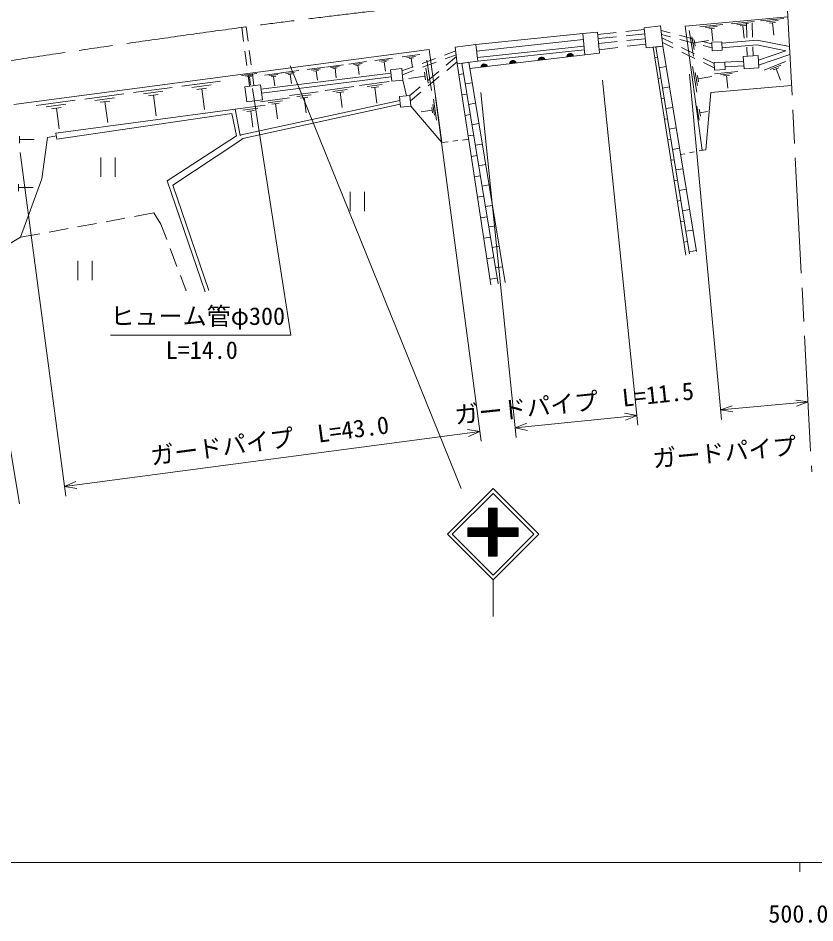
# Model space of a CAD drawing. Units: millimetres, scale not verified. Extents: x 40000 to 680000, y 20000 to 380000.
# Drawn here: x 486816 to 569563, y 198715 to 292627 of the extents above; entities that cross this region are included whole.
import ezdxf
from ezdxf.enums import TextEntityAlignment as Align

# ---------------------------------------------------------------- set-up
doc = ezdxf.new("R2010")
doc.units = ezdxf.units.MM
doc.header["$LTSCALE"] = 1000
doc.linetypes.add('CHAIN', pattern=[18.5, 12, -1.5, 3.5, -1.5])
for name, color, linetype, lineweight in [('M-BGD', 7, 'Continuous', 13), ('M-BMK', 2, 'CHAIN', 13), ('M-STR-HTXT', 7, 'Continuous', 13), ('M-STR-STRC', 7, 'Continuous', 13), ('M-TTL-BAND', 7, 'Continuous', 13)]:
    doc.layers.add(name, color=color, linetype=linetype, lineweight=lineweight)
doc.styles.add('ＭＳ ゴシック', font='')
doc.styles.get('ＭＳ ゴシック').set_extended_font_data('MS Gothic')

msp = doc.modelspace()

# ---------------------------------------------------------------- linework, layer by layer
at = {"layer": 'M-BGD'}
for p, q in [((566758, 292768), (556084, 291781)), ((560852, 292038), (563253, 292280)), ((562480, 290608), (562444, 292107)), ((563087, 290645), (563051, 292144)), ((563926, 292346), (566328, 292589)), ((564543, 292247), (565743, 292368)), ((564859, 292117), (565459, 292178)), ((565159, 292147), (565288, 290867)), ((510239, 290187), (510044, 291674)), ((510696, 290248), (510502, 291735)), ((547019, 290930), (548930, 291131)), ((549924, 291236), (551835, 291438)), ((554541, 291098), (553596, 291350)), ((556084, 291781), (557846, 278905)), ((556942, 288659), (556492, 291325)), ((557597, 291734), (559998, 291976)), ((558214, 291634), (559414, 291755)), ((558530, 291505), (559130, 291565)), ((558830, 291535), (558959, 290254)), ((561468, 291938), (562669, 292059)), ((561785, 291809), (562385, 291869)), ((562085, 291839), (562214, 290558)), ((534348, 289873), (545446, 291029)), ((534431, 289185), (545505, 290402)), ((547060, 290492), (548975, 290689)), ((549970, 290792), (551886, 290989)), ((550022, 290285), (551942, 290486)), ((554574, 290675), (553643, 290923)), ((554817, 290011), (553683, 290567)), ((556957, 290453), (555507, 290840)), ((556989, 290030), (555540, 290417)), ((557007, 289355), (556782, 290688)), ((557129, 289718), (557016, 290385)), ((557073, 290052), (558495, 290292)), ((558868, 289943), (557923, 290195)), ((529505, 289373), (486367, 283650)), ((511021, 287769), (510826, 289256)), ((530815, 279710), (529505, 289373)), ((534510, 288534), (545569, 289725)), ((545606, 289324), (534556, 288151)), ((547108, 289980), (549028, 290181)), ((547167, 289346), (549089, 289579)), ((550082, 289700), (552004, 289933)), ((552773, 289608), (556150, 268036)), ((553032, 289637), (556544, 268169)), ((553778, 289720), (553038, 289599)), ((554854, 289547), (553736, 290095)), ((557264, 268413), (553778, 289720)), ((557062, 288910), (555715, 289570)), ((558885, 289524), (557955, 289773)), ((562527, 288671), (562505, 289608)), ((563134, 288708), (563112, 289645)), ((510563, 287708), (510369, 289195)), ((523871, 288222), (525711, 288466)), ((526696, 288597), (528536, 288841)), ((527172, 288535), (528092, 288657)), ((527418, 288443), (527878, 288504)), ((527648, 288474), (527778, 287492)), ((530175, 288444), (528767, 287925)), ((532267, 289216), (531113, 288790)), ((532316, 288810), (531162, 288384)), ((531258, 287736), (532337, 288641)), ((545653, 288828), (533732, 287388)), ((553211, 288538), (552947, 288495)), ((557099, 288446), (555752, 289106)), ((559093, 287913), (557959, 288469)), ((516821, 287287), (518661, 287531)), ((518778, 287546), (520618, 287791)), ((519254, 287485), (520174, 287607)), ((519501, 287393), (519960, 287454)), ((519730, 287423), (519861, 286442)), ((521155, 287862), (522995, 288106)), ((521631, 287800), (522551, 287922)), ((521878, 287708), (522338, 287769)), ((522108, 287739), (522238, 286757)), ((524347, 288161), (525267, 288283)), ((524593, 288068), (525053, 288129)), ((524823, 288099), (524954, 287118)), ((527829, 287579), (526675, 287153)), ((530224, 288038), (528816, 287519)), ((529169, 287438), (529411, 285858)), ((529259, 288260), (529742, 285100)), ((531324, 287193), (532402, 288098)), ((532427, 287894), (535920, 264940)), ((532880, 287948), (536653, 265057)), ((533625, 288038), (532885, 287916)), ((537394, 265174), (533625, 288038)), ((554125, 287599), (553385, 287478)), ((557298, 284942), (556848, 287608)), ((559115, 287457), (557997, 288006)), ((560191, 288056), (562155, 288172)), ((560215, 287557), (562185, 287673)), ((564283, 287220), (566525, 288113)), ((564903, 287294), (566024, 287740)), ((565243, 287256), (565803, 287479)), ((510024, 286654), (511614, 286865)), ((510435, 286601), (511231, 286706)), ((510648, 286521), (511046, 286574)), ((510844, 285559), (510693, 286716)), ((510847, 286547), (510960, 285699)), ((511302, 285621), (511151, 286778)), ((512041, 285243), (525522, 286919)), ((512095, 284846), (525565, 286521)), ((512390, 286699), (514230, 286943)), ((512866, 286637), (513786, 286759)), ((513112, 286545), (513572, 286606)), ((513342, 286576), (513473, 285594)), ((514128, 286930), (515968, 287174)), ((514604, 286868), (515524, 286990)), ((514850, 286776), (515310, 286837)), ((515080, 286806), (515211, 285825)), ((517297, 287225), (518217, 287347)), ((517543, 287133), (518003, 287194)), ((517773, 287164), (517904, 286182)), ((527878, 287173), (526724, 286747)), ((529079, 286616), (527395, 286358)), ((529019, 287010), (529140, 286221)), ((529343, 286129), (530492, 287093)), ((529409, 285586), (530558, 286550)), ((533060, 286856), (532597, 286779)), ((557364, 285639), (557138, 286972)), ((557485, 286002), (557373, 286668)), ((557429, 286335), (558851, 286575)), ((559148, 286851), (561549, 287093)), ((559765, 286751), (560965, 286872)), ((560081, 286621), (560681, 286682)), ((560381, 286652), (560510, 285371)), ((565523, 287368), (565999, 286172)), ((503816, 285561), (507831, 286094)), ((504856, 285427), (506863, 285693)), ((518711, 285123), (521695, 285519)), ((522255, 285645), (525354, 286056)), ((523057, 285541), (524607, 285747)), ((527144, 284547), (526777, 286201)), ((533975, 285917), (533235, 285795)), ((553559, 286417), (553279, 286371)), ((493748, 284226), (497791, 284762)), ((498789, 284894), (502818, 285429)), ((499832, 284759), (501846, 285027)), ((500371, 284558), (501378, 284691)), ((500875, 284625), (501160, 282476)), ((505393, 285226), (506397, 285359)), ((505895, 285292), (506179, 283151)), ((514984, 284577), (517967, 284973)), ((515756, 284477), (517248, 284675)), ((519484, 285023), (520976, 285221)), ((519883, 284873), (520629, 284972)), ((520256, 284923), (520467, 283332)), ((523472, 285386), (524247, 285489)), ((523859, 285438), (524078, 283785)), ((527498, 284582), (528577, 285486)), ((527564, 284039), (528642, 284944)), ((533410, 284734), (532920, 284654)), ((554472, 285477), (553732, 285356)), ((488693, 283555), (492750, 284093)), ((489743, 283419), (491772, 283688)), ((494795, 284090), (496816, 284358)), ((495336, 283888), (496346, 284022)), ((495841, 283955), (496127, 281799)), ((512001, 283948), (514985, 284344)), ((512773, 283848), (514265, 284046)), ((513173, 283699), (513919, 283798)), ((513546, 283748), (513757, 282157)), ((516155, 284328), (516901, 284426)), ((516528, 284377), (516739, 282786)), ((529885, 283642), (530052, 282552)), ((529947, 284210), (530281, 282029)), ((534325, 283796), (533585, 283674)), ((553906, 284295), (553612, 284247)), ((490286, 283216), (491300, 283350)), ((490793, 283283), (491080, 281120)), ((509366, 283182), (512475, 283594)), ((510170, 283077), (511725, 283284)), ((510587, 282922), (511364, 283025)), ((510975, 282973), (511195, 281315)), ((527605, 283484), (530815, 279710)), ((529823, 283075), (528660, 282897)), ((529781, 283348), (529865, 282802)), ((554819, 283355), (554079, 283234)), ((557550, 282047), (557305, 283498)), ((557682, 282443), (557560, 283168)), ((557621, 282805), (558395, 282936)), ((533759, 282613), (533244, 282528)), ((554253, 282173), (553945, 282123)), ((534674, 281674), (533934, 281552)), ((555167, 281233), (554426, 281112)), ((486949, 279655), (486948, 280380)), ((486949, 280017), (488497, 280020)), ((489860, 280242), (490790, 280414)), ((490753, 280672), (490839, 280075)), ((531970, 279849), (532466, 279908)), ((532963, 279968), (533621, 280047)), ((534109, 280492), (533567, 280402)), ((554600, 280051), (554277, 279998)), ((530815, 279710), (531473, 279789)), ((535024, 279553), (534284, 279431)), ((555514, 279111), (554774, 278990)), ((557846, 278905), (558252, 278952)), ((495392, 278158), (495392, 276158)), ((496892, 278158), (496892, 276158)), ((534459, 278370), (533891, 278277)), ((555621, 278459), (556055, 278544)), ((556546, 278640), (557036, 278736)), ((557527, 278833), (557962, 278918)), ((535374, 277432), (534634, 277310)), ((554947, 277929), (554610, 277874)), ((534808, 276249), (534214, 276151)), ((555861, 276990), (555121, 276869)), ((486845, 274673), (486843, 275398)), ((535723, 275310), (534983, 275188)), ((555294, 275808), (554942, 275750)), ((486844, 275036), (488392, 275038)), ((521292, 274605), (521292, 272605)), ((522792, 274605), (522792, 272605)), ((556208, 274868), (555468, 274747)), ((535158, 274128), (534538, 274025)), ((555641, 273686), (555275, 273626)), ((498899, 272034), (500904, 272400)), ((500904, 272400), (501653, 271230)), ((536073, 273189), (535333, 273067)), ((556555, 272746), (555815, 272625)), ((495948, 271496), (497916, 271855)), ((535508, 272006), (534861, 271900)), ((555989, 271564), (555607, 271502)), ((490045, 270419), (492013, 270778)), ((492997, 270958), (494964, 271316)), ((501653, 271230), (502253, 269649)), ((536423, 271067), (535683, 270945)), ((556902, 270624), (556162, 270503)), ((487056, 269874), (489062, 270240)), ((535857, 269885), (535185, 269774)), ((502608, 268714), (503318, 266844)), ((536772, 268946), (536032, 268824)), ((556336, 269442), (555940, 269378)), ((536207, 267763), (535508, 267648)), ((557249, 268502), (556509, 268381)), ((493023, 267419), (493023, 265419)), ((494523, 267419), (494523, 265419)), ((537122, 266825), (536382, 266703)), ((503673, 265909), (504274, 264328)), ((536557, 265642), (535831, 265522))]:
    msp.add_line(p, q, dxfattribs=at)
for points in [[(545653, 288828), (547202, 288974), (546996, 291174), (545446, 291029)], [(552049, 289527), (551815, 291617), (553544, 291810), (553778, 289720)], [(532427, 287894), (534556, 288151), (534348, 289873), (532219, 289616)], [(558897, 289246), (559916, 289288), (559880, 290172), (558861, 290131)], [(562203, 287374), (563742, 287468), (563665, 288740), (562126, 288647)], [(525612, 286076), (526777, 286201), (526650, 287380), (525486, 287256)], [(559125, 287229), (560228, 287281), (560191, 288057), (559089, 288005)], [(510377, 285497), (511978, 285711), (512189, 284144), (510587, 283929)], [(526534, 283380), (527605, 283484), (527498, 284582), (526427, 284478)]]:
    msp.add_lwpolyline(points, close=True, dxfattribs=at)
for points in [[(566920, 289663), (563553, 290343), (559886, 290027)], [(563694, 288262), (563711, 288263), (566534, 289231), (563524, 289839), (559906, 289527)], [(563724, 287763), (563809, 287768), (566963, 288849)], [(558252, 278952), (558751, 284894), (567132, 285615)], [(526466, 284077), (509992, 280499), (509890, 280427), (509344, 283174), (490753, 280672)], [(526505, 283677), (510157, 280126), (509619, 279744)], [(509485, 280414), (509026, 282723), (490839, 280075)], [(482599, 261065), (483722, 267874), (487056, 269874), (489267, 275946), (489860, 280242)], [(509485, 280414), (502291, 275749), (506236, 264225)], [(509619, 279744), (502877, 275298), (506614, 264355)]]:
    msp.add_lwpolyline(points, dxfattribs=at)
for centre, radius, start, end in [((541188, 288234), 354, 15.68879, 178.09397), ((541188, 288234), 283, 17.91283, 175.86993), ((541188, 288234), 212, 21.65916, 172.12361), ((541188, 288234), 142, 29.37089, 164.41188), ((541188, 288234), 100, 39.68855, 154.09421), ((544167, 288594), 354, 15.68879, 178.09397), ((544167, 288594), 283, 17.91283, 175.86993), ((544167, 288594), 212, 21.65916, 172.12361), ((544167, 288594), 142, 29.37089, 164.41188), ((544167, 288594), 100, 39.68855, 154.09421), ((535232, 287514), 354, 15.68879, 178.09397), ((535232, 287514), 283, 17.91283, 175.86993), ((535232, 287514), 212, 21.65916, 172.12361), ((535232, 287514), 142, 29.37089, 164.41188), ((535232, 287514), 100, 39.68855, 154.09421), ((538210, 287874), 354, 15.68879, 178.09397), ((538210, 287874), 283, 17.91283, 175.86993), ((538210, 287874), 212, 21.65916, 172.12361), ((538210, 287874), 142, 29.37089, 164.41188), ((538210, 287874), 100, 39.68855, 154.09421)]:
    msp.add_arc(centre, radius, start, end, dxfattribs=at)
at = {"layer": 'M-BMK'}
msp.add_line((566557, 296603), (569232, 245517), dxfattribs=at)
for centre, radius, start, end in [((635057, -656915), 956776, 94.15602, 97.51007), ((732159, -1344404), 1651070, 97.73266, 99.2239)]:
    msp.add_arc(centre, radius, start, end, dxfattribs=at)
at = {"layer": 'M-STR-HTXT'}
for p, q in [((556544, 286802), (559859, 250955)), ((547507, 286200), (551190, 250389)), ((511142, 285307), (515149, 259730)), ((534860, 284900), (538543, 249089)), ((530162, 284417), (534897, 248729)), ((487025, 278693), (491759, 243006)), ((481014, 277727), (486955, 242220)), ((515149, 259730), (496399, 259730)), ((559767, 251951), (568851, 252791)), ((568851, 252791), (567577, 252987)), ((568851, 252791), (567635, 252364)), ((559767, 251951), (560983, 252377)), ((559767, 251951), (561040, 251755)), ((538440, 250083), (551088, 251384)), ((551088, 251384), (549806, 251629)), ((551088, 251384), (549883, 250883)), ((534766, 249721), (533477, 249928)), ((538440, 250083), (539645, 250584)), ((538440, 250083), (539722, 249838)), ((491628, 243997), (534766, 249721)), ((534766, 249721), (533576, 249184)), ((491628, 243997), (492818, 244533)), ((491628, 243997), (492916, 243790))]:
    msp.add_line(p, q, dxfattribs=at)
at = {"layer": 'M-STR-STRC'}
for p, q in [((515054, 287666), (532838, 243800)), ((531402, 239055), (536140, 243793)), ((531897, 239055), (536140, 243298)), ((536140, 243793), (540878, 239055)), ((536140, 243298), (540383, 239055)), ((535681, 241758), (536581, 241758)), ((535681, 241758), (535681, 239726)), ((535681, 241710), (535729, 241758)), ((535681, 241569), (535871, 241758)), ((535681, 241427), (536012, 241758)), ((535681, 241286), (536153, 241758)), ((535681, 241144), (536295, 241758)), ((535681, 241003), (536436, 241758)), ((535681, 240861), (536578, 241758)), ((536581, 240801), (535681, 241701)), ((535681, 240720), (536581, 241620)), ((536581, 240660), (535681, 241560)), ((535681, 240579), (536581, 241479)), ((536581, 240518), (535681, 241418)), ((536581, 240943), (535765, 241758)), ((536581, 241084), (535907, 241758)), ((536581, 241225), (536048, 241758)), ((536581, 241367), (536190, 241758)), ((536581, 241508), (536331, 241758)), ((536581, 241650), (536472, 241758)), ((536581, 241758), (536581, 239726)), ((534918, 238826), (536581, 240489)), ((535681, 240437), (536581, 241337)), ((536581, 240377), (535681, 241277)), ((535681, 240296), (536581, 241196)), ((536581, 240235), (535681, 241135)), ((535681, 240154), (536581, 241054)), ((536581, 240094), (535681, 240994)), ((535681, 240013), (536581, 240913)), ((536581, 239953), (535681, 240853)), ((535681, 239871), (536581, 240771)), ((536581, 239811), (535681, 240711)), ((535681, 239730), (536581, 240630)), ((537425, 238826), (535681, 240570)), ((537284, 238826), (535681, 240428)), ((535681, 239726), (533519, 239726)), ((533519, 239726), (533519, 238826)), ((533519, 239690), (533555, 239726)), ((533519, 239548), (533697, 239726)), ((533519, 239407), (533838, 239726)), ((533519, 239265), (533979, 239726)), ((533519, 239124), (534121, 239726)), ((533519, 238983), (534262, 239726)), ((533519, 238841), (534404, 239726)), ((534314, 238826), (533519, 239620)), ((534172, 238826), (533519, 239479)), ((534455, 238826), (533555, 239726)), ((533645, 238826), (534545, 239726)), ((534597, 238826), (533697, 239726)), ((533787, 238826), (534687, 239726)), ((534738, 238826), (533838, 239726)), ((533928, 238826), (534828, 239726)), ((534879, 238826), (533979, 239726)), ((534069, 238826), (534969, 239726)), ((535021, 238826), (534121, 239726)), ((534211, 238826), (535111, 239726)), ((535162, 238826), (534262, 239726)), ((534352, 238826), (535252, 239726)), ((535304, 238826), (534404, 239726)), ((534494, 238826), (535394, 239726)), ((535445, 238826), (534545, 239726)), ((534635, 238826), (535535, 239726)), ((535587, 238826), (534687, 239726)), ((534777, 238826), (535677, 239726)), ((536581, 237973), (534828, 239726)), ((536581, 238114), (534969, 239726)), ((535059, 238826), (536581, 240347)), ((536581, 238256), (535111, 239726)), ((535201, 238826), (536581, 240206)), ((536581, 238397), (535252, 239726)), ((535342, 238826), (536581, 240064)), ((536581, 238538), (535394, 239726)), ((535484, 238826), (536581, 239923)), ((536581, 238680), (535535, 239726)), ((535625, 238826), (536581, 239782)), ((536581, 238821), (535677, 239726)), ((537142, 238826), (535681, 240287)), ((537001, 238826), (535681, 240146)), ((536859, 238826), (535681, 240004)), ((536718, 238826), (535681, 239863)), ((535681, 238740), (536666, 239726)), ((535681, 238599), (536808, 239726)), ((535681, 238457), (536949, 239726)), ((535681, 238316), (537091, 239726)), ((535681, 238174), (537232, 239726)), ((535681, 238033), (537374, 239726)), ((536615, 238826), (537515, 239726)), ((537566, 238826), (536666, 239726)), ((536756, 238826), (537656, 239726)), ((537708, 238826), (536808, 239726)), ((536898, 238826), (537798, 239726)), ((537849, 238826), (536949, 239726)), ((537039, 238826), (537939, 239726)), ((537991, 238826), (537091, 239726)), ((537181, 238826), (538081, 239726)), ((538132, 238826), (537232, 239726)), ((537322, 238826), (538222, 239726)), ((538274, 238826), (537374, 239726)), ((537464, 238826), (538364, 239726)), ((538415, 238826), (537515, 239726)), ((537605, 238826), (538505, 239726)), ((538556, 238826), (537656, 239726)), ((537746, 238826), (538646, 239726)), ((538698, 238826), (537798, 239726)), ((537888, 238826), (538743, 239680)), ((538743, 238922), (537939, 239726)), ((538029, 238826), (538743, 239539)), ((538743, 239064), (538081, 239726)), ((538743, 239205), (538222, 239726)), ((538743, 239347), (538364, 239726)), ((538743, 239488), (538505, 239726)), ((538743, 239629), (538646, 239726)), ((531402, 239055), (536140, 234317)), ((531897, 239055), (536140, 234812)), ((534031, 238826), (533519, 239337)), ((533890, 238826), (533519, 239196)), ((533748, 238826), (533519, 239054)), ((533607, 238826), (533519, 238913)), ((533519, 238826), (535681, 238826)), ((535681, 238826), (535681, 236793)), ((535681, 237892), (536581, 238792)), ((536581, 237831), (535681, 238731)), ((535681, 237750), (536581, 238650)), ((536581, 237690), (535681, 238590)), ((536140, 234812), (540383, 239055)), ((536140, 234317), (540878, 239055)), ((536581, 238826), (536581, 236793)), ((538171, 238826), (538743, 239398)), ((538312, 238826), (538743, 239256)), ((538453, 238826), (538743, 239115)), ((538595, 238826), (538743, 238973)), ((538736, 238826), (538743, 238832)), ((535681, 237609), (536581, 238509)), ((536581, 237548), (535681, 238448)), ((535681, 237467), (536581, 238367)), ((536581, 237407), (535681, 238307)), ((535681, 237326), (536581, 238226)), ((536581, 237266), (535681, 238166)), ((535681, 237184), (536581, 238084)), ((536581, 237124), (535681, 238024)), ((535681, 237043), (536581, 237943)), ((536581, 236983), (535681, 237883)), ((535681, 236902), (536581, 237802)), ((536581, 236841), (535681, 237741)), ((536488, 236793), (535681, 237600)), ((535714, 236793), (536581, 237660)), ((536346, 236793), (535681, 237459)), ((536205, 236793), (535681, 237317)), ((536064, 236793), (535681, 237176)), ((535922, 236793), (535681, 237034)), ((535781, 236793), (535681, 236893)), ((535681, 236793), (536581, 236793)), ((535855, 236793), (536581, 237519)), ((535997, 236793), (536581, 237377)), ((536138, 236793), (536581, 237236)), ((536280, 236793), (536581, 237095)), ((536421, 236793), (536581, 236953)), ((536562, 236793), (536581, 236812)), ((536140, 234317), (536140, 230530))]:
    msp.add_line(p, q, dxfattribs=at)
msp.add_lwpolyline([(536581, 239726), (538743, 239726), (538743, 238826), (536581, 238826)], dxfattribs=at)
at = {"layer": 'M-TTL-BAND'}
for p, q in [((40000, 205000), (579000, 205000)), ((568000, 205000), (568000, 204000))]:
    msp.add_line(p, q, dxfattribs=at)

# ---------------------------------------------------------------- texts
at = {"layer": 'M-STR-HTXT', "style": 'ＭＳ ゴシック'}
msp.add_text('ヒューム管φ300', height=1833, dxfattribs=at).set_placement((496399, 260230), align=Align.BOTTOM_LEFT)
msp.add_text('L=14.0', height=1833, dxfattribs=at).set_placement((505893, 256703), align=Align.BOTTOM_CENTER)
for s, rotation, p in [('ガードパイプ  L=11.5', 5.872, (544713, 251231)), ('ガードパイプ  L=43.0', 7.558, (513131, 247355)), ('ガードパイプ  L=10.0', 5.283, (565268, 246572))]:
    msp.add_text(s, height=1833, rotation=rotation, dxfattribs=at).set_placement(p, align=Align.BOTTOM_CENTER)
at = {"layer": 'M-TTL-BAND', "style": 'ＭＳ ゴシック'}
msp.add_text('500.0', height=1833, dxfattribs=at).set_placement((567844, 198195), align=Align.BOTTOM_CENTER)

doc.saveas('drawing.dxf')
